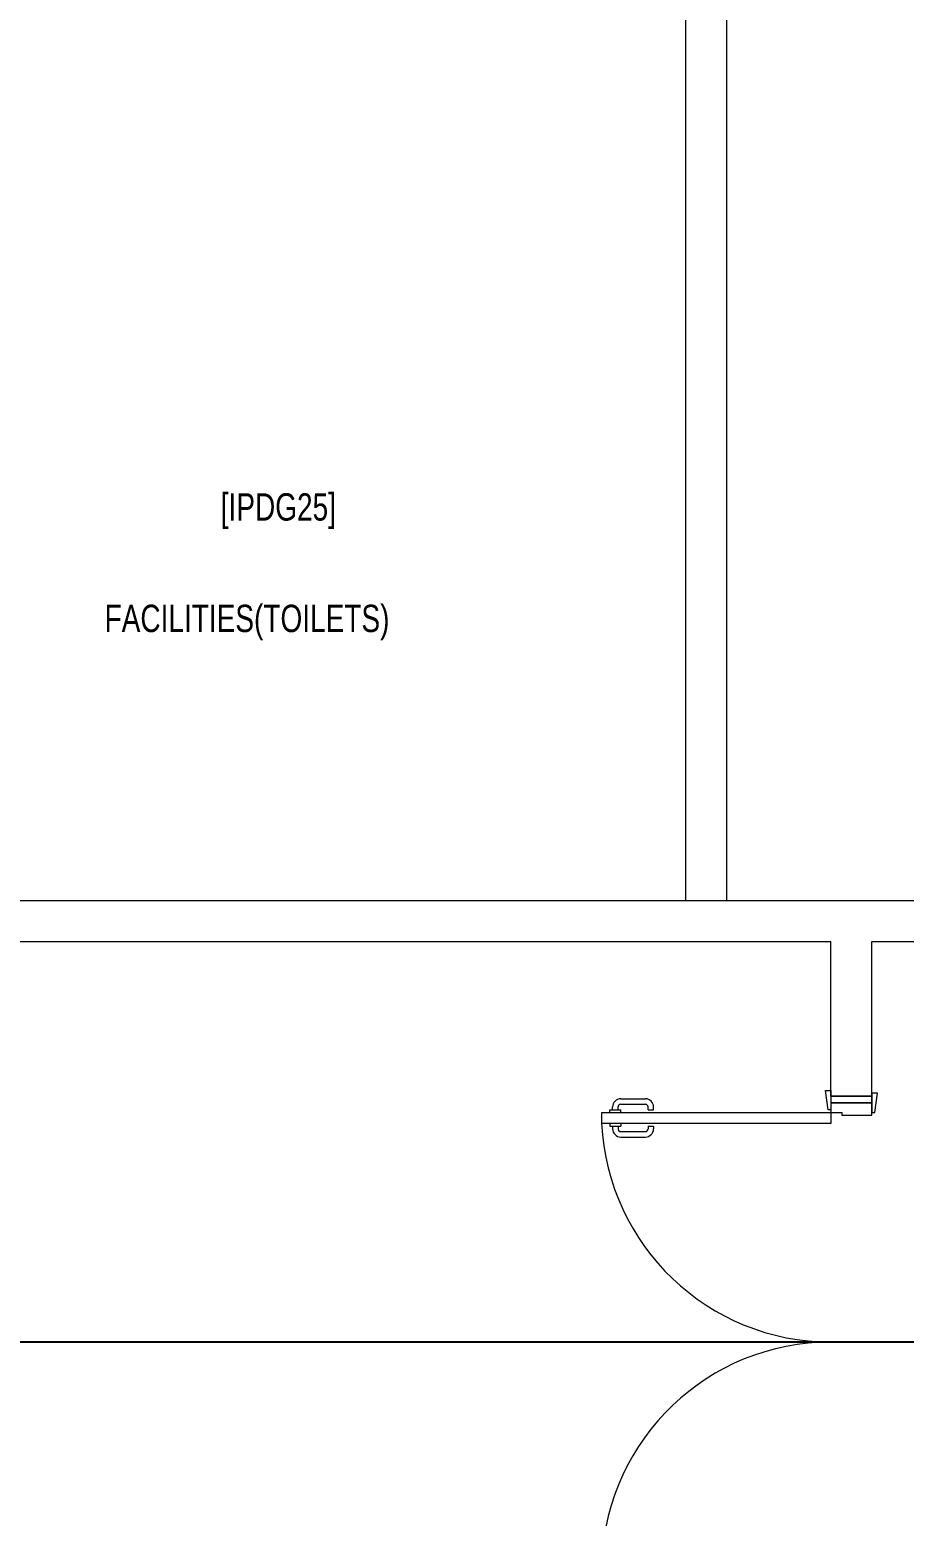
# Model space of a CAD drawing. Header units: metres. Extents: x -18745 to 220762, y -1579758 to -1356048.
# Drawn here: x 145489 to 148689, y -1463075 to -1457637 of the extents above; entities that cross this region are included whole.
import ezdxf

# ---------------------------------------------------------------- set-up
doc = ezdxf.new("R2010")
doc.units = ezdxf.units.M
doc.layers.get('0').update_dxf_attribs({"lineweight": 0})
for name, color, linetype, lineweight in [('A-100 - Copy$0$72_EGR_BASE_TEXT', 8, 'Continuous', 0), ('A-100 - Copy$0$Walls', 8, 'Continuous', 0), ('A-100 - Copy$0$Wooden Joinery', 8, 'Continuous', 0)]:
    doc.layers.add(name, color=color, linetype=linetype, lineweight=lineweight)
doc.layers.add('A-100 - Copy$0$axes', color=8, linetype='Continuous')
doc.styles.add('A-100 - Copy$0$X3G_ENTITY_2587EA', font='swisscl.ttf', dxfattribs={"height": 200})

# ---------------------------------------------------------------- blocks, each defined once
blk = doc.blocks.new('A-100 - Copy$0$A$C009F45C9')
at = {"layer": 'A-100 - Copy$0$Wooden Joinery'}
for p, q in [((724, -1690), (724, -1680)), ((744, -1690), (744, -1680)), ((844, -1650), (754, -1650)), ((844, -1670), (754, -1670)), ((854, -1690), (854, -1680)), ((874, -1690), (874, -1680)), ((744, -1690), (724, -1690)), ((884, -1690), (844, -1690)), ((844, -1700), (844, -1690)), ((844, -1740), (844, -1750)), ((884, -1700), (884, -1690)), ((884, -1740), (884, -1750)), ((724, -1750), (724, -1760)), ((744, -1750), (724, -1750)), ((744, -1750), (744, -1760)), ((844, -1770), (754, -1770)), ((844, -1790), (754, -1790)), ((884, -1750), (844, -1750)), ((854, -1750), (854, -1760)), ((874, -1750), (874, -1760))]:
    blk.add_line(p, q, dxfattribs=at)
for points in [[(-75, -60), (-85, -60), (-95, 10), (-75, 10)], [(75, -50), (85, -50), (95, 20), (75, 20)], [(75, -100), (914, -100), (914, -60), (75, -60)], [(-75, -1740), (-85, -1740), (-95, -1810), (-75, -1810)], [(75, -1700), (914, -1700), (914, -1740), (75, -1740)], [(75, -1700), (914, -1700), (914, -1740), (75, -1740)], [(75, -1750), (85, -1750), (95, -1820), (75, -1820)]]:
    blk.add_lwpolyline(points, close=True, dxfattribs=at)
for points in [[(75, -25), (-75, -25), (-75, 0), (75, 0), (75, -25)], [(75, -25), (75, -60), (35, -60), (35, -70), (-75, -70), (-75, -25), (75, -25)], [(75, -1775), (75, -1740), (35, -1740), (35, -1730), (-75, -1730), (-75, -1775), (75, -1775)], [(75, -1775), (-75, -1775), (-75, -1800), (75, -1800), (75, -1775)]]:
    blk.add_lwpolyline(points, dxfattribs=at)
for centre, radius, start, end in [((75, -60), 840, 270, 357.2706), ((75, -1740), 840, 2.7294, 90), ((754, -1680), 30, 90, 180), ((754, -1680), 10, 90, 180), ((844, -1680), 30, 0, 90), ((844, -1680), 10, 0, 90), ((754, -1760), 30, 180, 270), ((754, -1760), 10, 180, 270), ((844, -1760), 10, 270, 0), ((844, -1760), 30, 270, 0)]:
    blk.add_arc(centre, radius, start, end, dxfattribs=at)
blk = doc.blocks.new('A-100 - Copy')
at = {"layer": 'A-100 - Copy$0$axes'}
blk.add_line((215702.3, -1462437.7, 2.4), (83332.8, -1462437.7, 2.4), dxfattribs=at)
at = {"layer": 'A-100 - Copy$0$Walls'}
for p, q in [((144628.3, -1460822.7, 0), (150133.3, -1460822.7, 0)), ((148420.5, -1461537.7, 0), (148570.5, -1461537.7, 0))]:
    blk.add_line(p, q, dxfattribs=at)
at = {"layer": 'A-100 - Copy$0$Walls', "elevation": 0}
for points in [[(147888.5, -1455197.7), (147888.5, -1460822.7)], [(148038.5, -1455197.7), (148038.5, -1460822.7)], [(134463.3, -1460972.7), (148420.5, -1460972.7)], [(148420.5, -1461537.7), (148420.5, -1460972.7)], [(148570.5, -1460972.7), (150133.3, -1460972.7)], [(148570.5, -1461537.7), (148570.5, -1460972.7)]]:
    blk.add_lwpolyline(points, dxfattribs=at)
at = {"layer": 'A-100 - Copy$0$Wooden Joinery', "rotation": 180}
blk.add_blockref('A-100 - Copy$0$A$C009F45C9', (148495.5, -1463337.7, -2.4), dxfattribs=at)
at = {"layer": 'A-100 - Copy$0$72_EGR_BASE_TEXT', "char_height": 100, "attachment_point": 2, "style": 'A-100 - Copy$0$X3G_ENTITY_2587EA'}
for s, insert in [('[IPDG25]', (146398.4, -1459332.6)), ('FACILITIES(TOILETS)', (146283.7, -1459740.3))]:
    blk.add_mtext(s, dxfattribs=dict(at, insert=insert))

msp = doc.modelspace()

# ---------------------------------------------------------------- block references
msp.add_blockref('A-100 - Copy', (0, 0))

doc.saveas('drawing.dxf')
